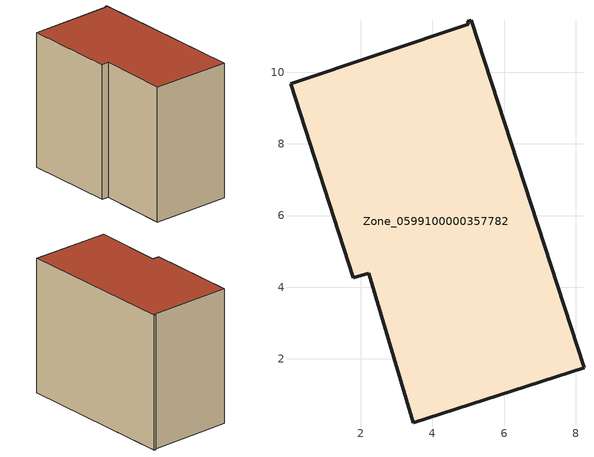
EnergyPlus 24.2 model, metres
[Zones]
Zone_0599100000357782
 floor ground (C_G): 2.23,4.38 1.79,4.26 0.04,9.68 5.01,11.34 4.98,11.42 5.08,11.45 8.23,1.76 3.47,0.22 z3.17
 wall outside (C_F): 5.08,11.45 4.98,11.42 5.01,11.34 0.04,9.68 1.79,4.26 2.23,4.38 3.47,0.22 8.23,1.76 5.08,11.45 z3.17:11.55
 roof outside (C_R): 1.79,4.26 2.23,4.38 3.47,0.22 8.23,1.76 5.08,11.45 4.98,11.42 5.01,11.34 0.04,9.68 z11.55
[BUILDING]
Pand.0599100000357782: North Axis=0; Terrain=City; Loads Convergence Tolerance Value=0.04; Temperature Convergence Tolerance Value=0.4; Solar Distribution=FullExterior; Maximum Number of Warmup Days=25; Minimum Number of Warmup Days=1
[Site:Location]
Rotterdam.The.Hague.AP_ZH_NLD Design_Conditions: Latitude=51.96; Longitude=4.45; Time Zone=1; Elevation=-4.5
[SITE:GROUNDTEMPERATURE:BUILDINGSURFACE]
18, 18, 18, 18, 18, 18, 18, 18, 18, 18, 18, 18
[MATERIAL] Thermal Absorptance=0.9; Solar Absorptance=0.7; Visible Absorptance=0.7
Name | Roughness | Thickness | Conductivity | Density | Specific Heat
G.TC.1992-2005 | MediumSmooth | 0.15 | 0.06 | 540 | 1210
F.TC.1992-2005 | Rough | 0.3 | 0.12 | 1920 | 840
R.TC.1992-2005 | MediumRough | 0.2 | 0.08 | 1500 | 1000
[CONSTRUCTION]
C_G: G.TC.1992-2005
C_F: F.TC.1992-2005
C_R: R.TC.1992-2005
[ZONE]
Zone_0599100000357782: Type=1; Multiplier=1; Ceiling Height=Autocalculate; Volume=Autocalculate; Floor Area=autocalculate; Part of Total Floor Area=Yes
[ZONEINFILTRATION:DESIGNFLOWRATE]
Infil_Zone_0599100000357782: Zone or ZoneList or Space or SpaceList=Zone_0599100000357782; Schedule=AlwaysOn; Design Flow Rate Calculation Method=Flow/Area; Flow Rate per Floor Area=0.0015; Constant Term Coefficient=1; Temperature Term Coefficient=0; Velocity Term Coefficient=0; Velocity Squared Term Coefficient=0
[HVACTEMPLATE:ZONE:IDEALLOADSAIRSYSTEM]
Zone_0599100000357782: Maximum Heating Supply Air Temperature=50; Minimum Cooling Supply Air Temperature=13; Maximum Heating Supply Air Humidity Ratio=0.0156; Minimum Cooling Supply Air Humidity Ratio=0.0077; Heating Limit=NoLimit; Cooling Limit=NoLimit; Dehumidification Control Type=ConstantSensibleHeatRatio; Cooling Sensible Heat Ratio=0.7; Dehumidification Setpoint=60; Humidification Control Type=None; Humidification Setpoint=30; Outdoor Air Method=None; Outdoor Air Flow Rate per Person=0.00944; Outdoor Air Flow Rate per Zone Floor Area=0; Outdoor Air Flow Rate per Zone=0; Demand Controlled Ventilation Type=None; Outdoor Air Economizer Type=NoEconomizer; Heat Recovery Type=None; Sensible Heat Recovery Effectiveness=0.7; Latent Heat Recovery Effectiveness=0.65
[ZONECONTROL:THERMOSTAT]
ThermostatControl_Zone_0599100000357782: Zone or ZoneList=Zone_0599100000357782; Control Type Schedule=DualSetpointControlType; Control 1=Thermostat_Zone_0599100000357782; Temperature Difference Between Cutout And Setpoint=0
[THERMOSTATSETPOINT:DUALSETPOINT]
Thermostat_Zone_0599100000357782: Heating Setpoint Temperature Schedule=HeatingSetpoint_Zone_0599100000357782; Cooling Setpoint Temperature Schedule=CoolingSetpoint_Zone_0599100000357782
[SCHEDULE:COMPACT]
HeatingSetpoint_Zone_0599100000357782: Through: 12/31, For: AllDays, Until: 24:00, 21
CoolingSetpoint_Zone_0599100000357782: Through: 12/31, For: AllDays, Until: 24:00, 24
DualSetpointControlType: Through: 12/31, For: AllDays, Until: 24:00, 4
AlwaysOn: Through: 12/31, For: AllDays, Until: 24:00, 1
